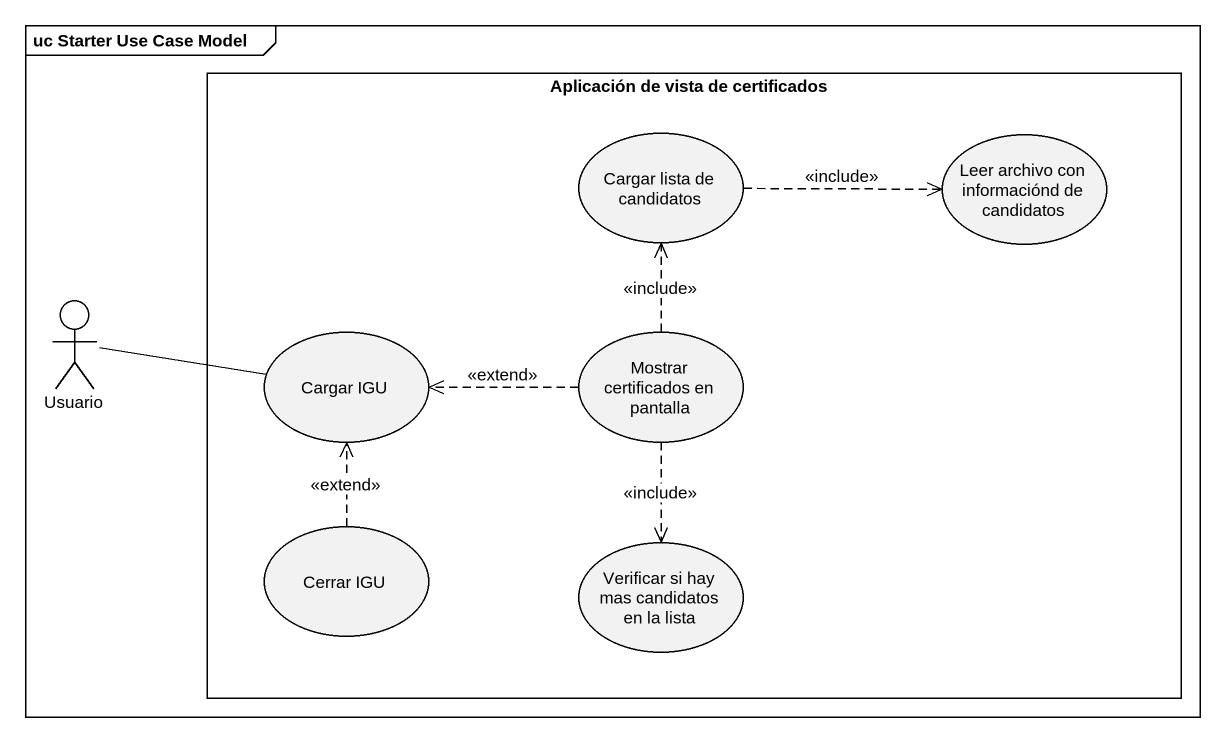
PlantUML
@startuml
mainframe uc Starter Use Case Model
rectangle "Aplicación de vista de certificados" as Aplicación_de_vista_de {
  usecase "Cargar lista de candidatos" as Cargar_lista_de_candidatos
  usecase "Leer archivo con informaciónd de candidatos" as Leer_archivo_con
  usecase "Cargar IGU" as Cargar_IGU
  usecase "Mostrar certificados en pantalla" as Mostrar_certificados_en
  usecase "Cerrar IGU" as Cerrar_IGU
  usecase "Verificar si hay mas candidatos en la lista" as Verificar_si_hay_mas
}
actor Usuario
Cargar_lista_de_candidatos .right.> Leer_archivo_con : <<include>>
Usuario -right- Cargar_IGU
Mostrar_certificados_en .up.> Cargar_lista_de_candidatos : <<include>>
Mostrar_certificados_en .left.> Cargar_IGU : <<extend>>
Mostrar_certificados_en ..> Verificar_si_hay_mas : <<include>>
Cerrar_IGU .up.> Cargar_IGU : <<extend>>
@enduml
